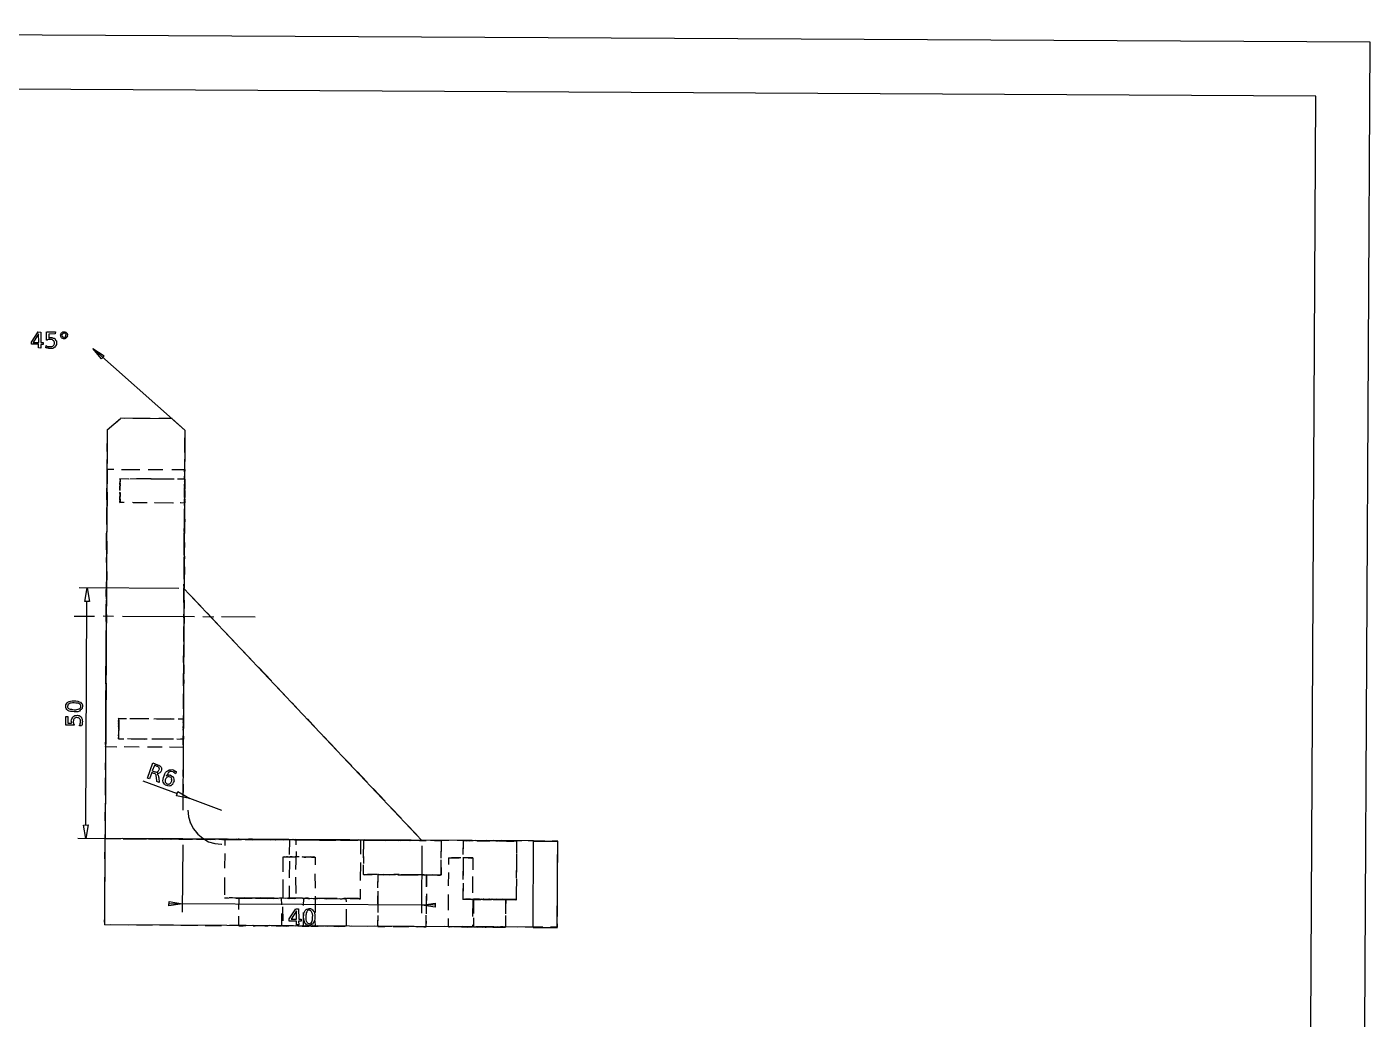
# Model space of a CAD drawing. Header units: millimetres. Extents: x -1 to 541, y -1 to 401.
# Drawn here: x 291.7 to 541.1, y 217.3 to 401.4 of the extents above; entities that cross this region are included whole.
import ezdxf

# ---------------------------------------------------------------- set-up
doc = ezdxf.new("R2010")
doc.units = ezdxf.units.MM

msp = doc.modelspace()

# ---------------------------------------------------------------- linework, layer by layer
for points in [[(-1.07, 1.46), (538.9, -1.43), (541.05, 398.58), (1.04, 401.44)], [(8.97, 11.38), (528.95, 8.65), (531, 388.58), (11, 391.37)], [(305.57, 339.83), (303.96, 341.77), (306.08, 340.4)], [(302.52, 294.8), (302.91, 297.33), (303.35, 294.8)], [(319.78, 259.57), (321.97, 258.3), (319.52, 258.77)], [(303.09, 253.36), (302.7, 250.84), (302.25, 253.35)], [(318.13, 239.13), (320.59, 238.73), (318.1, 238.35)], [(367.5, 238.1), (365.01, 238.47), (367.53, 238.86)]]:
    msp.add_lwpolyline(points, close=True)
for points in [[(293.78, 344.84), (294.33, 344.82), (294.3, 342.89), (294.78, 342.9), (294.77, 342.5), (294.3, 342.51), (294.31, 341.81), (293.88, 341.86), (293.88, 342.56), (292.56, 342.56), (292.56, 342.93), (293.84, 344.84)], [(293.89, 344.49), (292.9, 342.89), (293.93, 342.9), (293.92, 344.47)], [(295.46, 344.84), (297.04, 344.84), (297, 344.49), (295.81, 344.44), (295.83, 343.72), (295.84, 343.77), (295.92, 343.76), (295.92, 343.78), (295.94, 343.77), (296.05, 343.81), (296.07, 343.81), (296.09, 343.78), (296.14, 343.82), (296.37, 343.8), (296.62, 343.69), (296.78, 343.66), (296.97, 343.53), (297.06, 343.34), (297.2, 343.21), (297.22, 343.03), (297.25, 342.76), (297.2, 342.51), (297.13, 342.33), (297.06, 342.2), (296.93, 341.99), (296.74, 341.87), (296.54, 341.79), (296.37, 341.78), (296.05, 341.78), (295.96, 341.77), (295.91, 341.75), (295.79, 341.74), (295.7, 341.81), (295.57, 341.78), (295.5, 341.86), (295.39, 341.87), (295.28, 341.86), (295.31, 342.31), (295.38, 342.27), (295.45, 342.21), (295.57, 342.15), (295.66, 342.16), (295.75, 342.09), (295.89, 342.14), (295.97, 342.13), (296.11, 342.13), (296.27, 342.14), (296.36, 342.12), (296.52, 342.19), (296.6, 342.26), (296.75, 342.36), (296.77, 342.49), (296.83, 342.62), (296.84, 342.8), (296.83, 342.91), (296.81, 343.02), (296.75, 343.19), (296.62, 343.26), (296.53, 343.32), (296.4, 343.41), (296.25, 343.43), (296.06, 343.43), (296.03, 343.45), (295.91, 343.41), (295.86, 343.46), (295.76, 343.45), (295.68, 343.43), (295.58, 343.36), (295.49, 343.33), (295.4, 343.31), (295.4, 344.83)], [(298.61, 344.86), (298.73, 344.86), (298.75, 344.85), (298.84, 344.84), (298.87, 344.8), (298.96, 344.77), (299, 344.76), (299.02, 344.69), (299.07, 344.68), (299.14, 344.6), (299.2, 344.57), (299.2, 344.49), (299.23, 344.45), (299.27, 344.41), (299.29, 344.3), (299.24, 344.3), (299.24, 344.23), (299.27, 344.09), (299.22, 343.94), (299.15, 343.83), (299.07, 343.78), (298.95, 343.7), (298.88, 343.61), (298.78, 343.59), (298.6, 343.57), (298.52, 343.56), (298.4, 343.65), (298.24, 343.66), (298.18, 343.76), (298.1, 343.86), (298.04, 343.97), (297.98, 344.1), (298.02, 344.23), (297.99, 344.33), (298.07, 344.49), (298.1, 344.56), (298.18, 344.65), (298.3, 344.75), (298.41, 344.84), (298.48, 344.87), (298.64, 344.88)], [(298.61, 344.59), (298.59, 344.58), (298.47, 344.57), (298.45, 344.55), (298.35, 344.5), (298.35, 344.43), (298.27, 344.37), (298.25, 344.31), (298.25, 344.18), (298.26, 344.1), (298.25, 344.08), (298.32, 343.99), (298.36, 343.95), (298.42, 343.9), (298.47, 343.86), (298.53, 343.83), (298.6, 343.86), (298.71, 343.85), (298.8, 343.83), (298.86, 343.88), (298.94, 343.93), (298.96, 344.01), (298.96, 344.06), (298.99, 344.13), (298.99, 344.22), (298.99, 344.25), (299.01, 344.37), (298.97, 344.43), (298.9, 344.51), (298.87, 344.56), (298.76, 344.58), (298.69, 344.61), (298.66, 344.63)], [(303.95, 341.74), (319.85, 327.67)], [(306.3, 250.82), (306.68, 326.71)], [(306.66, 326.7), (309.11, 328.8)], [(306.71, 326.74), (306.95, 326.93)], [(308.09, 327.92), (309.12, 328.8)], [(318.72, 328.72), (309.1, 328.82)], [(309.87, 328.79), (309.11, 328.82)], [(314.59, 328.79), (311.37, 328.75)], [(318.7, 328.77), (316.23, 328.79)], [(321.08, 326.62), (318.66, 328.76)], [(321.08, 326.64), (318.96, 328.49)], [(306.62, 322.65), (306.67, 325.69)], [(320.72, 256.1), (321.11, 326.6)], [(321.06, 322.49), (321.07, 325.2)], [(306.61, 318.28), (306.62, 318.68), (306.66, 319.16), (306.67, 319.39)], [(306.65, 319.37), (306.61, 318.67), (306.64, 316.66), (306.61, 316.63)], [(306.63, 317.93), (306.64, 321.19)], [(306.67, 319.35), (307.89, 319.35)], [(309.32, 319.32), (312.72, 319.3)], [(314.23, 319.33), (316.95, 319.33)], [(318.62, 319.31), (321.07, 319.3)], [(320.99, 317.43), (321.01, 317.73), (321.02, 318.59), (321, 319.09), (321.01, 319.28)], [(321.04, 319.29), (321, 318.59), (321.02, 316.55), (321.05, 316.57)], [(321.06, 318.53), (321.08, 321.22)], [(306.59, 313.68), (306.6, 315.15), (306.63, 316.67), (306.61, 316.7)], [(308.98, 315.45), (309.03, 315.68), (309.02, 315.9), (309.04, 316.17), (309.03, 316.41), (309, 316.6), (309.01, 316.82), (309.03, 316.98)], [(309.05, 317.64), (309, 317.59), (308.99, 317.43), (309.05, 317.13), (309.01, 316.81), (309.02, 316.65)], [(309.05, 315.41), (309, 315.7), (308.99, 315.95), (309, 316.14), (309.05, 316.4), (309.03, 316.6), (309.02, 316.79), (309.06, 317.01), (309.02, 317.15), (309.02, 317.17)], [(309.04, 317.64), (309.04, 317.55), (309.04, 317.43), (309.05, 317.16), (309, 316.84), (309.03, 316.36), (309.04, 316.26)], [(309, 317.63), (310.64, 317.61)], [(310.83, 317.6), (313.38, 317.64)], [(312.05, 317.62), (314.83, 317.64)], [(314.77, 317.59), (318.03, 317.6)], [(316.35, 317.58), (319.05, 317.56)], [(319.71, 317.58), (321.04, 317.57)], [(320.42, 317.56), (321.04, 317.6)], [(321, 317.54), (321.02, 317.55), (320.99, 317.36), (321.02, 317.23)], [(321, 317.56), (321.01, 317.5), (321.01, 317.32), (321.04, 317.08), (321.04, 316.73), (321.05, 316.31), (321.04, 315.86), (321, 315.36), (321, 315.21)], [(321.01, 315.39), (321.01, 315.58), (321.01, 315.82), (321.05, 316.09), (321, 316.33), (321, 316.56), (321.02, 316.76), (321.04, 316.94), (321.01, 317.09), (321.03, 317.23), (321, 317.23)], [(321.02, 313.51), (321.03, 316.85)], [(306.58, 313.74), (306.61, 316.31)], [(306.63, 315.13), (306.64, 313.4), (306.63, 312.53)], [(309.01, 315.11), (309.03, 314.96), (309, 314.51), (309.01, 314.08), (308.99, 313.72), (309.04, 313.45), (308.98, 313.25), (309, 313.21)], [(309.04, 314.8), (309.02, 314.5), (309.01, 314.08), (309.04, 313.69), (308.98, 313.47), (309, 313.28), (308.98, 313.22)], [(309.02, 313.23), (309, 313.22), (308.99, 313.31), (309.01, 313.33), (309.01, 313.47), (309.03, 313.58), (308.99, 313.68), (309, 313.84), (308.99, 314.04), (308.99, 314.29), (309.04, 314.44), (309.04, 314.69), (309.01, 314.96), (309.02, 315.15)], [(320.97, 312.64), (321.04, 313.33), (321.01, 315.07), (321, 315.86)], [(320.98, 313.17), (320.98, 313.16), (320.98, 313.21), (320.98, 313.3), (320.97, 313.4), (321.02, 313.5), (321.02, 313.62), (320.98, 313.81), (321.03, 313.99), (320.97, 314.21), (320.99, 314.41), (321.01, 314.61), (320.99, 314.89), (321.04, 315.1), (321.01, 315.36)], [(321.02, 313.19), (320.99, 313.19), (320.98, 313.19), (321.01, 313.26), (321, 313.37), (321, 313.5), (320.97, 313.63), (320.97, 313.84), (321.02, 313.97), (321, 314.18), (321.03, 314.44), (321.03, 314.62), (320.99, 314.9), (321.03, 314.9)], [(321.04, 314.83), (320.98, 313.3), (320.97, 311.78)], [(321.01, 315.55), (321.05, 315.36), (321.04, 314.89), (321.01, 314.42), (320.98, 314.01), (321.04, 313.66), (321, 313.36), (321.03, 313.19), (321.03, 313.13)], [(321.01, 315.34), (321.01, 315.65), (321.05, 315.87), (321.01, 316.08), (321.03, 316.35), (320.99, 316.49)], [(306.59, 309.13), (306.58, 311.34), (306.57, 312.13)], [(306.58, 309.11), (306.58, 312.26)], [(309, 313.25), (309.01, 313.27), (309.01, 313.25), (309.04, 313.36), (308.99, 313.44), (309.03, 313.55), (309.01, 313.7), (308.98, 313.81)], [(308.98, 313.21), (309.81, 313.25)], [(309, 313.24), (309.64, 313.24)], [(311.36, 313.23), (314.09, 313.19)], [(311.45, 313.19), (314.09, 313.21)], [(315.44, 313.22), (318.93, 313.16)], [(315.47, 313.21), (318.85, 313.14)], [(320.2, 313.17), (321, 313.14)], [(320.32, 313.17), (321, 313.15)], [(320.97, 309.11), (321.01, 312)], [(321, 313.54), (321.03, 313.37), (321.02, 313.22), (321.01, 313.18)], [(306.6, 310.86), (306.6, 309.09), (306.6, 307.71)], [(320.95, 307.78), (320.98, 308.97), (320.97, 311.02)], [(321.02, 310.1), (320.96, 308.97), (321, 307.45)], [(306.52, 304.44), (306.54, 306.59), (306.58, 307.83)], [(306.59, 304.45), (306.54, 307.49)], [(320.99, 304.43), (320.94, 307.59)], [(306.56, 306), (306.57, 303.88), (306.52, 303.37)], [(320.93, 303.43), (320.94, 303.82), (320.94, 306.27)], [(320.96, 305.78), (320.95, 303.84), (320.97, 302.76)], [(306.55, 299.67), (306.55, 301.09), (306.53, 302.97)], [(306.53, 302.07), (306.56, 298.75)], [(306.55, 299.98), (306.55, 302.93)], [(320.91, 299.71), (320.95, 303.06)], [(320.91, 298.96), (320.93, 300.98), (320.98, 301.93)], [(320.96, 301.27), (320.93, 298.33)], [(319.94, 297.21), (301.44, 297.36)], [(306.48, 295.74), (306.5, 298.47)], [(306.49, 295.26), (306.51, 298.04)], [(306.49, 297.06), (306.49, 293.93)], [(320.88, 294.66), (320.89, 295.07), (320.89, 297.38)], [(320.95, 297.24), (320.89, 298.06)], [(365.05, 250.48), (320.89, 297.25)], [(320.89, 296.77), (320.92, 293.53)], [(302.66, 253.31), (302.88, 294.81)], [(306.46, 291.1), (306.48, 294.34)], [(320.89, 295.47), (320.88, 292.7)], [(324.04, 293.95), (321.87, 296.19)], [(304.28, 292.06), (300.51, 292.07)], [(307.82, 292.02), (305.91, 292.08)], [(306.53, 292.4), (306.51, 292.08), (306.45, 289.41)], [(306.46, 288.97), (306.51, 289.02), (306.5, 292.05)], [(306.51, 292.03), (306.53, 293.76)], [(322.84, 292), (309.48, 292.05)], [(320.87, 292.3), (320.91, 292.02), (320.85, 289.32)], [(320.86, 291.99), (320.93, 293.05)], [(320.91, 291.55), (320.87, 291.95)], [(326.42, 291.92), (324.42, 291.96)], [(327.48, 290.25), (325.18, 292.74)], [(334.08, 291.9), (327.88, 291.96)], [(306.48, 286.14), (306.46, 289.45)], [(320.89, 287.39), (320.85, 288.94), (320.87, 290.16)], [(320.86, 291.32), (320.88, 288.63)], [(306.42, 284.49), (306.44, 286.13), (306.49, 287.68)], [(306.46, 288.11), (306.43, 286.09), (306.48, 285.4)], [(320.84, 287.64), (320.83, 286.01), (320.87, 284.48)], [(320.88, 287.25), (320.88, 284.47)], [(330.72, 286.84), (328.49, 289.17)], [(306.44, 281.33), (306.42, 284.74)], [(320.86, 283.38), (320.81, 283.51), (320.88, 286.05), (320.83, 286.1)], [(333.82, 283.59), (331.73, 285.74)], [(306.4, 279.52), (306.41, 281.12), (306.41, 282.82)], [(306.46, 283.75), (306.45, 281.18), (306.41, 281.04)], [(320.86, 283.06), (320.81, 281.09), (320.84, 279.63)], [(320.84, 282.79), (320.81, 279.97)], [(320.82, 279.2), (320.82, 281.06), (320.84, 282.04)], [(337.11, 280.09), (334.75, 282.61)], [(306.39, 276.74), (306.42, 279.91)], [(306.44, 279.64), (306.42, 276.72), (306.43, 276.55)], [(306.4, 274.92), (306.39, 276.69), (306.43, 277.85)], [(320.83, 274.89), (320.82, 276.61), (320.78, 277.71)], [(320.81, 278.5), (320.79, 275.36)], [(320.83, 278), (320.79, 276.65), (320.79, 274.89)], [(340, 277), (338.16, 278.94)], [(298.98, 275.4), (298.94, 275.63), (299.06, 275.82), (299.2, 276), (299.35, 276.12), (299.58, 276.26), (299.82, 276.36), (300.13, 276.37), (300.5, 276.39), (300.84, 276.4), (301.21, 276.35), (301.46, 276.23), (301.67, 276.15), (301.81, 275.98), (301.99, 275.81), (302.03, 275.61), (302.06, 275.39), (302.02, 275.11), (301.98, 274.95), (301.81, 274.77), (301.63, 274.63), (301.47, 274.48), (301.19, 274.38), (300.83, 274.33), (300.51, 274.36), (300.12, 274.39), (299.86, 274.41), (299.57, 274.5), (299.32, 274.59), (299.16, 274.76), (299.04, 274.96), (298.97, 275.14), (298.97, 275.39)], [(299.29, 275.41), (299.25, 275.22), (299.34, 275.1), (299.44, 274.99), (299.61, 274.91), (299.76, 274.84), (299.99, 274.82), (300.2, 274.76), (300.5, 274.72), (300.8, 274.72), (301.02, 274.81), (301.25, 274.85), (301.42, 274.92), (301.57, 274.99), (301.67, 275.11), (301.73, 275.21), (301.74, 275.34), (301.73, 275.51), (301.67, 275.62), (301.54, 275.77), (301.47, 275.82), (301.28, 275.93), (301.08, 275.94), (300.82, 275.98), (300.51, 275.99), (300.2, 275.99), (299.94, 275.98), (299.74, 275.95), (299.57, 275.85), (299.43, 275.76), (299.36, 275.66), (299.31, 275.55), (299.3, 275.36)], [(306.39, 274.99), (306.39, 273.02), (306.35, 272.21)], [(306.39, 272.53), (306.39, 275.25)], [(342.66, 274.17), (340.95, 276.04)], [(298.96, 271.88), (298.98, 273.46), (299.36, 273.51), (299.33, 272.24), (300.04, 272.25), (300.04, 272.3), (300.05, 272.37), (300.03, 272.42), (300.02, 272.48), (299.99, 272.47), (300.04, 272.54), (299.98, 272.61), (299.98, 272.62), (300.01, 272.86), (300.08, 273.05), (300.17, 273.25), (300.27, 273.42), (300.45, 273.56), (300.64, 273.65), (300.79, 273.7), (301.06, 273.73), (301.27, 273.68), (301.43, 273.65), (301.64, 273.56), (301.8, 273.43), (301.87, 273.25), (301.97, 273.02), (302.01, 272.82), (302.03, 272.52), (302.02, 272.45), (302.01, 272.35), (302.01, 272.24), (301.98, 272.15), (302, 272.08), (302, 271.95), (301.96, 271.88), (301.88, 271.75), (301.52, 271.76), (301.53, 271.87), (301.57, 271.93), (301.63, 272.03), (301.62, 272.13), (301.65, 272.22), (301.68, 272.33), (301.69, 272.41), (301.67, 272.56), (301.7, 272.71), (301.66, 272.85), (301.57, 272.98), (301.5, 273.12), (301.41, 273.18), (301.32, 273.26), (301.16, 273.26), (301.02, 273.28), (300.87, 273.27), (300.75, 273.21), (300.65, 273.17), (300.53, 273.11), (300.45, 272.96), (300.38, 272.87), (300.36, 272.71), (300.32, 272.57), (300.35, 272.46), (300.35, 272.4), (300.39, 272.29), (300.39, 272.24), (300.39, 272.13), (300.41, 272.08), (300.48, 271.99), (300.5, 271.86), (298.98, 271.88)], [(306.37, 270.29), (306.36, 271.51), (306.37, 273.01), (306.36, 273.59)], [(308.81, 273.15), (308.82, 273.1), (308.76, 272.96), (308.76, 272.76), (308.76, 272.4), (308.79, 272.04), (308.8, 271.66), (308.79, 271.22), (308.75, 270.86)], [(308.78, 271.27), (308.78, 271.49), (308.75, 271.7), (308.78, 271.87), (308.79, 272.08), (308.76, 272.28), (308.79, 272.41), (308.76, 272.61), (308.76, 272.7), (308.77, 272.84), (308.77, 272.98), (308.8, 273.02), (308.76, 273.09), (308.81, 273.15), (308.8, 273.13)], [(308.78, 271.24), (308.79, 271.47), (308.78, 271.69), (308.81, 271.86), (308.75, 272.1), (308.77, 272.24), (308.8, 272.41), (308.79, 272.59), (308.82, 272.72)], [(308.79, 273.16), (308.77, 273.12), (308.76, 272.99), (308.79, 272.75), (308.77, 272.45), (308.78, 272.04), (308.79, 271.68), (308.76, 271.23), (308.77, 270.88)], [(308.76, 273.14), (309.53, 273.11)], [(308.81, 273.11), (310.2, 273.13)], [(310.87, 273.1), (313.65, 273.12)], [(311.51, 273.1), (314.37, 273.12)], [(315.28, 273.08), (318.48, 273.1)], [(315.81, 273.07), (319.08, 273.08)], [(319.81, 273.07), (320.81, 273.04)], [(320.78, 271.21), (320.77, 271.38), (320.75, 271.58), (320.79, 271.8), (320.81, 271.98), (320.8, 272.2), (320.8, 272.37), (320.78, 272.52), (320.76, 272.69), (320.8, 272.8), (320.82, 272.92), (320.79, 272.94), (320.82, 273.01), (320.81, 273.06), (320.76, 273.1)], [(320.82, 273.6), (320.77, 272.97), (320.76, 270.76)], [(320.76, 270.94), (320.78, 271.38), (320.81, 272.9), (320.8, 273.54)], [(320.77, 273.05), (320.82, 273.06), (320.79, 272.87), (320.76, 272.68), (320.8, 272.38), (320.79, 272)], [(320.8, 273.05), (320.76, 273.01), (320.76, 272.9), (320.77, 272.66), (320.82, 272.36), (320.78, 272.02), (320.76, 271.63), (320.79, 271.23)], [(320.8, 271.19), (320.8, 271.37), (320.76, 271.58), (320.79, 271.82), (320.81, 272.02), (320.79, 272.22), (320.76, 272.39), (320.81, 272.53), (320.76, 272.67), (320.79, 272.81), (320.79, 272.86), (320.81, 272.9)], [(320.79, 273.92), (320.78, 271.39)], [(345.85, 270.78), (343.82, 273.03)], [(306.36, 270.81), (306.38, 270.23), (306.39, 268.46), (306.33, 268.1)], [(306.37, 267.84), (306.36, 270.84)], [(308.78, 269.38), (308.74, 269.34), (308.74, 269.42), (308.76, 269.5), (308.77, 269.57), (308.74, 269.65), (308.8, 269.74), (308.77, 269.93), (308.76, 270.04), (308.77, 270.26), (308.81, 270.4), (308.78, 270.63), (308.81, 270.81), (308.78, 270.87)], [(308.77, 269.36), (308.78, 269.39), (308.77, 269.41), (308.77, 269.49), (308.78, 269.57), (308.75, 269.68), (308.78, 269.76), (308.76, 269.93), (308.77, 270.05), (308.8, 270.16)], [(308.76, 269.34), (309.7, 269.33)], [(310.41, 269.38), (313.48, 269.3)], [(311.08, 269.34), (314.04, 269.32)], [(314.91, 269.33), (317.96, 269.32)], [(315.61, 269.35), (318.92, 269.31)], [(319.57, 269.33), (320.77, 269.3)], [(320.26, 269.32), (320.79, 269.32)], [(320.76, 267.82), (320.78, 267.96), (320.73, 268.43), (320.73, 269.14), (320.77, 269.35)], [(320.79, 269.31), (320.8, 269.3), (320.75, 269.38), (320.74, 269.38), (320.8, 269.45), (320.77, 269.6), (320.75, 269.73), (320.79, 269.85), (320.79, 270.02), (320.8, 270.15), (320.8, 270.39), (320.79, 270.57), (320.81, 270.73), (320.81, 270.95), (320.78, 271.17)], [(320.76, 269.32), (320.75, 269.27), (320.77, 269.38), (320.76, 269.41), (320.76, 269.49), (320.75, 269.59), (320.74, 269.74), (320.74, 269.85), (320.78, 270.02), (320.76, 270.02)], [(320.76, 269.36), (320.75, 268.39), (320.74, 267.86)], [(320.75, 270.28), (320.76, 270.02), (320.78, 269.68), (320.8, 269.49), (320.8, 269.32), (320.77, 269.27)], [(320.78, 269.81), (320.78, 269.72), (320.76, 269.45), (320.79, 269.33), (320.77, 269.26)], [(320.76, 269.75), (320.76, 266.45)], [(349.13, 267.36), (346.8, 269.83)], [(306.35, 267.88), (306.38, 268.05), (306.34, 268.47), (306.35, 268.7)], [(306.36, 267.93), (308.44, 267.88)], [(309.79, 267.91), (312.56, 267.86)], [(314.13, 267.85), (316.85, 267.88)], [(318.22, 267.84), (320.77, 267.82)], [(306.35, 263.56), (306.38, 266.23)], [(315.94, 262.85), (315.95, 262.8), (316, 262.75), (316.07, 262.69), (316.1, 262.63), (316.1, 262.51), (316.16, 262.4), (316.18, 262.27), (316.2, 262.13), (316.31, 261.22), (315.87, 261.41), (315.81, 262.22), (315.74, 262.38), (315.73, 262.51), (315.71, 262.62), (315.69, 262.74), (315.63, 262.81), (315.55, 262.83), (315.43, 262.93), (315.3, 262.93), (314.91, 263.1), (314.47, 261.89), (314.11, 262.05), (315.12, 264.86), (315.99, 264.52), (316.22, 264.46), (316.38, 264.32), (316.55, 264.21), (316.65, 264.08), (316.74, 263.95), (316.74, 263.75), (316.71, 263.59), (316.65, 263.37), (316.61, 263.27), (316.55, 263.17), (316.46, 263.05), (316.41, 263.02), (316.26, 262.96), (316.19, 262.91), (316.03, 262.9), (315.93, 262.88)], [(315.43, 264.41), (315.01, 263.4), (315.53, 263.23), (315.64, 263.2), (315.79, 263.14), (315.89, 263.16), (316.01, 263.24), (316.07, 263.25), (316.12, 263.35), (316.18, 263.4), (316.23, 263.5), (316.26, 263.64), (316.33, 263.73), (316.31, 263.89), (316.26, 263.93), (316.19, 264.06), (316.13, 264.13), (316.04, 264.18), (315.89, 264.22), (315.39, 264.44)], [(320.75, 264.89), (320.7, 262.33)], [(352.03, 264.32), (350.09, 266.33)], [(306.33, 258.89), (306.35, 262.09)], [(319.42, 263.16), (319.31, 262.82), (319.28, 262.89), (319.18, 262.98), (319.14, 263.02), (319.05, 263.08), (319.02, 263.09), (318.92, 263.17), (318.9, 263.2), (318.8, 263.19), (318.6, 263.29), (318.42, 263.26), (318.25, 263.27), (318.14, 263.16), (317.98, 263.08), (317.87, 262.87), (317.75, 262.69), (317.61, 262.47), (317.68, 262.55), (317.82, 262.58), (317.89, 262.64), (317.98, 262.59), (318.11, 262.66), (318.17, 262.62), (318.27, 262.64), (318.37, 262.57), (318.59, 262.49), (318.75, 262.38), (318.88, 262.26), (318.97, 262.1), (318.99, 261.86), (319.01, 261.68), (319.04, 261.53), (318.97, 261.26), (318.84, 261.09), (318.76, 260.89), (318.62, 260.81), (318.45, 260.65), (318.28, 260.62), (318.06, 260.57), (317.89, 260.62), (317.69, 260.7), (317.45, 260.76), (317.27, 260.93), (317.13, 261.12), (317.05, 261.33), (316.98, 261.57), (317.02, 261.88), (317.1, 262.17), (317.19, 262.5), (317.34, 262.84), (317.48, 263.08), (317.66, 263.31), (317.9, 263.43), (318.15, 263.58), (318.37, 263.61), (318.67, 263.63), (318.93, 263.56), (318.94, 263.54), (319.02, 263.48), (319.14, 263.45), (319.16, 263.37), (319.24, 263.33), (319.31, 263.32), (319.42, 263.29), (319.44, 263.21)], [(318.23, 262.3), (318.16, 262.31), (317.99, 262.36), (317.92, 262.27), (317.78, 262.23), (317.72, 262.19), (317.58, 262.07), (317.5, 261.99), (317.48, 261.84), (317.39, 261.72), (317.4, 261.58), (317.39, 261.43), (317.41, 261.28), (317.5, 261.18), (317.58, 261.13), (317.63, 261.04), (317.75, 260.98), (317.89, 260.93), (318.04, 260.94), (318.16, 260.97), (318.24, 260.99), (318.34, 261.07), (318.44, 261.17), (318.53, 261.28), (318.55, 261.44), (318.64, 261.57), (318.66, 261.68), (318.6, 261.86), (318.63, 261.93), (318.56, 262.05), (318.5, 262.14), (318.35, 262.2), (318.25, 262.28)], [(354.89, 261.29), (353.03, 263.25)], [(319.67, 259.12), (313.3, 261.51)], [(320.74, 260.96), (320.71, 257.72)], [(358.21, 257.75), (356, 260.13)], [(306.26, 254.12), (306.32, 257.38)], [(327.89, 256.07), (321.99, 258.25)], [(321.61, 256.13), (321.71, 254.91), (322.07, 253.72), (322.07, 253.7)], [(321.62, 256.12), (321.75, 254.88), (322.1, 253.7), (322.67, 252.65), (323.44, 251.67), (324.37, 250.88), (325.45, 250.26), (326.61, 249.94), (327.89, 249.82)], [(361.18, 254.62), (359.28, 256.63)], [(306.24, 250.82), (306.31, 252.38)], [(322.98, 252.26), (323.42, 251.7), (324.36, 250.87), (324.87, 250.57)], [(364.1, 251.51), (362.1, 253.64)], [(319.66, 250.74), (301.17, 250.83)], [(306.21, 234.83), (306.24, 250.78)], [(306.22, 247.05), (306.29, 249.7)], [(308.17, 250.78), (306.24, 250.84)], [(385.76, 250.42), (306.24, 250.82)], [(306.25, 250.8), (308.24, 250.82)], [(306.29, 250.84), (309.12, 250.8)], [(312.15, 250.75), (309.48, 250.82)], [(309.6, 250.81), (312.92, 250.78)], [(310.83, 250.81), (313.95, 250.79)], [(316.25, 250.76), (313.68, 250.79)], [(314.31, 250.77), (316.96, 250.72)], [(315.51, 250.77), (318.52, 250.71)], [(320.69, 250.76), (317.56, 250.77)], [(318.35, 250.73), (321.63, 250.76)], [(319.91, 250.74), (322.49, 250.73)], [(320.7, 249.7), (320.57, 237.21)], [(324.76, 250.68), (322.02, 250.75)], [(323.2, 250.73), (325.85, 250.69)], [(323.81, 250.7), (326.68, 250.67)], [(329.36, 250.67), (326.14, 250.7)], [(326.45, 249.99), (326.62, 249.92), (327.83, 249.8)], [(327.34, 250.71), (327.85, 250.66)], [(327.9, 250.7), (329.17, 250.69)], [(328.03, 250.67), (330.92, 250.67)], [(331.16, 250.71), (330.96, 250.7), (330.4, 250.68), (329.92, 250.67), (329.52, 250.67), (329.11, 250.7), (328.86, 250.66), (328.66, 250.7), (328.53, 250.69), (328.46, 250.69)], [(328.48, 250.67), (328.48, 249.53)], [(328.5, 250.69), (328.64, 250.72), (329.14, 250.67), (329.92, 250.71), (330.99, 250.66), (331.56, 250.67)], [(333.76, 250.67), (330.7, 250.71)], [(330.77, 250.71), (333.7, 250.64)], [(332.25, 250.64), (335.53, 250.69)], [(335.07, 250.62), (334.34, 250.67), (333.63, 250.7), (332.87, 250.7), (332.73, 250.64)], [(333.32, 250.66), (333.57, 250.63), (335.06, 250.64), (336.24, 250.65)], [(337.7, 250.61), (337.26, 250.67), (336.56, 250.65), (335.81, 250.63), (335.08, 250.66)], [(335.22, 250.64), (337.98, 250.65)], [(338.46, 250.64), (335.51, 250.68)], [(337.03, 250.63), (339.88, 250.65)], [(337.9, 250.63), (337.92, 250.6), (339.2, 250.65), (340.23, 250.64), (340.67, 250.64)], [(341.67, 250.63), (341.62, 250.59), (341.51, 250.65), (341.3, 250.59), (340.99, 250.64), (340.67, 250.6), (340.25, 250.65), (339.71, 250.65), (339.16, 250.64), (339.16, 250.6)], [(339.45, 250.62), (342.52, 250.65)], [(343.41, 250.59), (340.17, 250.64)], [(340.45, 250.63), (340.44, 247.9)], [(340.49, 250.62), (340.62, 250.61), (341.15, 250.65), (341.88, 250.64), (342.94, 250.59), (343.32, 250.6)], [(343, 250.58), (342.93, 250.58), (342.43, 250.62), (341.88, 250.59), (341.51, 250.61), (341.15, 250.65), (340.83, 250.62), (340.61, 250.62), (340.52, 250.64), (340.5, 250.59)], [(341.41, 250.63), (344.42, 250.58)], [(341.64, 250.63), (341.64, 249.69)], [(344.17, 250.62), (346.76, 250.57)], [(347.06, 250.62), (346.3, 250.58), (345.6, 250.62), (344.88, 250.58), (344.49, 250.58)], [(347.98, 250.55), (344.74, 250.58)], [(344.82, 250.58), (345.57, 250.6), (347.08, 250.58), (348.16, 250.62)], [(346.06, 250.56), (349.07, 250.55)], [(351.3, 250.59), (351.19, 250.56), (350.59, 250.56), (349.95, 250.55), (349.27, 250.59), (348.55, 250.55), (348.06, 250.61)], [(348.39, 250.61), (351.09, 250.55)], [(352.16, 250.53), (349.61, 250.61)], [(349.82, 250.58), (349.93, 250.56), (351.21, 250.55), (352.26, 250.55), (352.76, 250.53)], [(350.61, 250.54), (353.16, 250.56)], [(352.56, 250.58), (355.96, 250.52)], [(353.7, 250.55), (353.6, 250.56), (353.53, 250.55), (353.33, 250.58), (352.99, 250.56), (352.96, 250.53)], [(356.74, 250.55), (353.5, 250.53)], [(353.67, 250.56), (353.63, 247.96)], [(354.23, 247.27), (354.3, 250.34)], [(354.29, 250.24), (354.25, 250.54)], [(354.27, 250.55), (354.43, 250.56), (354.99, 250.53), (355.81, 250.53), (356.19, 250.52)], [(356.27, 250.54), (355.85, 250.53), (355.01, 250.53), (354.47, 250.57), (354.29, 250.54)], [(354.59, 250.53), (358.03, 250.53)], [(357.55, 250.53), (360.69, 250.49)], [(360.74, 250.51), (359.86, 250.52), (358.35, 250.54), (357.68, 250.52)], [(357.84, 250.52), (358.38, 250.5), (359.9, 250.52), (361.09, 250.5)], [(361.11, 250.5), (358.12, 250.56)], [(359.51, 250.54), (362.93, 250.48)], [(364.95, 250.48), (364.61, 250.47), (363.1, 250.5), (361.99, 250.5)], [(362.22, 250.51), (365.07, 250.46)], [(365.84, 250.49), (362.5, 250.5)], [(362.69, 250.49), (363.04, 250.52), (364.58, 250.48), (365.85, 250.46)], [(364.23, 250.51), (365.04, 250.52)], [(365.06, 249.51), (365, 236.98)], [(368.67, 250.47), (368.46, 250.5), (367.92, 250.45), (367.1, 250.45), (366.66, 250.48)], [(370.06, 250.45), (367.2, 250.47)], [(367.38, 250.5), (367.96, 250.47), (368.49, 250.5), (368.64, 250.46)], [(368.64, 247.21), (368.68, 249.9)], [(368.69, 248.44), (368.7, 250.51)], [(374.55, 250.42), (371.61, 250.47)], [(372.73, 250.42), (372.68, 247.9)], [(372.74, 250.48), (372.7, 248.91)], [(374.28, 250.47), (374.18, 250.47), (373.83, 250.43), (373.47, 250.48), (373.24, 250.42), (372.97, 250.47), (372.86, 250.48), (372.77, 250.44), (372.72, 250.47)], [(373.29, 250.46), (373.21, 250.47), (373.02, 250.44), (372.82, 250.42), (372.72, 250.47), (372.72, 250.43)], [(372.73, 250.48), (372.84, 250.43), (373.2, 250.48), (373.82, 250.44), (374.5, 250.46)], [(372.74, 250.48), (372.84, 250.46), (373.24, 250.44), (373.68, 250.46)], [(377.69, 250.43), (377.1, 250.45), (376.59, 250.42), (376.02, 250.41), (375.55, 250.41), (375, 250.45), (374.93, 250.42)], [(375.24, 250.43), (375.49, 250.41), (376.59, 250.44), (377.66, 250.4), (378.01, 250.45)], [(377.65, 250.41), (377.1, 250.46), (376.56, 250.41), (376.05, 250.41), (375.73, 250.41)], [(376.05, 250.45), (376.57, 250.43), (377.7, 250.45), (378.8, 250.42), (379.28, 250.4)], [(378.95, 250.4), (376.08, 250.41)], [(380.01, 250.39), (379.79, 250.45), (379.31, 250.43), (378.78, 250.39), (378.26, 250.42), (377.66, 250.44)], [(378.68, 250.39), (378.26, 250.46), (377.67, 250.42)], [(379.38, 250.43), (379.82, 250.44), (380.79, 250.4), (381.52, 250.42), (382.13, 250.42), (382.34, 250.42)], [(383.52, 250.37), (380.19, 250.44)], [(382.61, 250.4), (382.61, 250.43), (382.49, 250.39), (382.32, 250.39), (382.16, 250.42), (381.88, 250.42), (381.55, 250.43), (381.2, 250.37), (380.79, 250.42), (380.27, 250.42), (380.3, 250.4)], [(380.68, 250.4), (380.78, 250.38), (381.51, 250.38), (382.1, 250.37), (382.48, 250.43), (382.61, 250.42)], [(382.6, 250.41), (382.56, 250.39), (382.48, 250.41), (382.36, 250.38), (382.1, 250.38), (381.84, 250.42), (381.53, 250.39), (381.48, 250.38)], [(382.62, 250.39), (382.58, 248.04)], [(382.62, 250.39), (382.59, 249.35)], [(387.78, 250.4), (384.83, 250.36)], [(385.68, 234.38), (385.75, 250.37)], [(385.77, 250.36), (390.29, 250.33)], [(390.27, 250.38), (389.23, 250.38)], [(390.18, 234.37), (390.28, 250.33)], [(390.3, 249.58), (390.28, 250.35)], [(328.47, 248.05), (328.41, 245.33)], [(339.23, 247.4), (339.35, 247.42), (339.52, 247.46), (339.9, 247.44), (340.41, 247.4), (340.95, 247.45), (341.61, 247.4), (341.73, 247.43)], [(339.27, 247.42), (339.23, 244.68)], [(342.29, 247.44), (341.92, 247.42), (341.56, 247.45), (341.23, 247.39), (340.95, 247.42), (340.63, 247.42), (340.37, 247.41), (340.11, 247.42), (339.91, 247.45), (339.71, 247.4), (339.58, 247.42), (339.57, 247.46)], [(341.69, 248.42), (341.62, 245.11)], [(345.22, 247.43), (345.21, 247.37), (345.19, 247.4), (345.08, 247.39), (344.99, 247.43), (344.81, 247.39), (344.58, 247.4), (344.38, 247.43), (344.11, 247.4), (343.86, 247.41), (343.56, 247.38), (343.25, 247.38), (342.95, 247.39), (342.84, 247.43)], [(343.2, 247.41), (343.53, 247.39), (344.11, 247.43), (344.58, 247.39), (344.98, 247.38), (345.2, 247.39), (345.27, 247.38)], [(345.23, 247.41), (345.26, 245.96)], [(354.28, 246.21), (354.23, 248.86)], [(368.66, 244.1), (368.64, 246.92)], [(369.97, 247.26), (370.06, 247.26), (370.21, 247.24), (370.48, 247.26), (370.87, 247.27), (371.28, 247.29), (371.74, 247.28), (371.94, 247.26)], [(370.02, 247.29), (370.01, 246.04)], [(372.28, 247.28), (371.98, 247.26), (371.73, 247.26), (371.48, 247.23), (371.26, 247.28), (371.05, 247.24), (370.87, 247.27), (370.68, 247.26), (370.54, 247.26)], [(372.73, 247.38), (372.71, 243.98)], [(374.48, 247.27), (374.46, 247.26), (374.44, 247.26), (374.35, 247.23), (374.27, 247.23), (374.15, 247.23), (374, 247.25), (373.83, 247.27), (373.68, 247.27), (373.43, 247.24), (373.25, 247.25), (372.97, 247.24), (372.84, 247.29)], [(373.64, 247.24), (373.68, 247.24), (373.98, 247.26), (374.28, 247.22), (374.42, 247.27), (374.47, 247.27)], [(374.48, 247.23), (374.52, 245.06)], [(382.62, 247.96), (382.58, 244.63)], [(390.23, 245.15), (390.23, 247.87)], [(306.22, 242.18), (306.25, 245.31)], [(340.45, 246.64), (340.42, 243.52)], [(353.66, 246.37), (353.62, 243.08)], [(354.2, 244.16), (354.21, 244.55)], [(354.22, 244.14), (354.23, 245.97)], [(368.62, 244.04), (368.63, 245.69)], [(369.98, 244.57), (369.95, 242.05)], [(372.69, 246.4), (372.68, 243.26)], [(382.63, 246.42), (382.57, 243.51)], [(328.41, 243.59), (328.43, 240.38)], [(339.21, 243.21), (339.22, 239.84)], [(340.39, 242.08), (340.4, 239.78)], [(341.6, 243.69), (341.65, 240.65)], [(345.21, 244.3), (345.24, 241.62)], [(354.21, 244.18), (354.44, 244.13), (354.96, 244.18), (355.84, 244.17), (355.78, 244.17)], [(356.83, 244.15), (355.8, 244.16), (354.97, 244.18), (354.39, 244.13), (354.24, 244.18)], [(356.9, 241.67), (356.95, 244.11)], [(359.61, 244.12), (359.48, 244.09), (358.62, 244.1), (357.91, 244.15), (357.39, 244.13), (357.02, 244.16), (356.91, 244.17)], [(356.91, 242.73), (356.93, 244.14)], [(356.92, 244.17), (357.07, 244.14), (357.36, 244.16), (357.92, 244.11), (358.64, 244.15), (359.11, 244.13)], [(357.46, 244.17), (358.33, 244.16), (359.86, 244.15), (360.1, 244.11)], [(360.81, 244.14), (359.86, 244.16), (358.34, 244.11), (358.23, 244.1)], [(360.57, 244.12), (361.46, 244.1), (362.47, 244.08), (363.37, 244.08), (363.62, 244.09)], [(363.87, 244.09), (363.38, 244.1), (362.46, 244.13), (361.42, 244.09), (361.13, 244.12)], [(361.75, 244.1), (363.07, 244.1), (364.35, 244.1)], [(365.42, 244.08), (364.58, 244.08), (363.03, 244.1), (362.57, 244.08)], [(364.94, 244.06), (364.97, 244.1), (365.48, 244.07), (365.8, 244.09), (365.96, 244.08)], [(365.95, 244.12), (365.79, 244.06), (365.49, 244.08), (365.13, 244.08)], [(365.79, 244.11), (365.9, 244.1), (367.07, 244.12), (367.95, 244.07), (368.43, 244.07), (368.6, 244.11)], [(365.93, 241.85), (365.91, 244.12)], [(365.96, 241.93), (365.94, 244.11)], [(368.63, 244.09), (368.43, 244.1), (367.95, 244.07), (367.07, 244.1), (367.01, 244.06)], [(372.7, 242.54), (372.64, 239.55)], [(374.45, 243.8), (374.46, 240.79)], [(382.56, 241.93), (382.57, 239.52)], [(382.59, 243.37), (382.57, 240.59)], [(390.23, 240.73), (390.25, 243.51)], [(306.23, 237.47), (306.23, 240.55)], [(328.43, 239.84), (328.57, 239.83), (329.05, 239.82), (329.16, 239.79)], [(332.2, 239.77), (332.14, 239.82), (331.53, 239.77), (330.92, 239.79), (330.32, 239.78), (329.88, 239.81), (329.44, 239.82), (329.27, 239.82)], [(330.55, 239.8), (330.88, 239.8), (332.12, 239.75), (333.57, 239.77), (333.75, 239.82)], [(331.06, 239.81), (331.04, 237.69)], [(331.08, 239.81), (331.05, 239.78), (331.15, 239.78), (331.28, 239.77), (331.47, 239.81), (331.68, 239.77), (331.92, 239.8), (332.21, 239.82), (332.3, 239.81)], [(335.08, 239.81), (335.02, 239.77), (334.14, 239.79), (333.28, 239.75), (332.53, 239.79), (332.05, 239.8)], [(335.05, 239.81), (334.25, 239.78), (333.76, 239.8)], [(333.96, 239.81), (334.15, 239.8), (334.56, 239.8), (334.98, 239.79)], [(337.63, 239.76), (337.21, 239.78), (336.46, 239.76), (335.77, 239.77), (334.99, 239.79)], [(335, 239.79), (335.43, 239.79), (335.88, 239.75), (336.35, 239.8), (336.76, 239.78), (337.14, 239.76), (337.49, 239.74), (337.85, 239.76), (337.93, 239.78)], [(335.05, 239.79), (336.46, 239.74), (337.85, 239.77), (338.39, 239.72)], [(338.95, 239.73), (338.9, 239.75), (338.6, 239.77), (338.1, 239.73), (337.5, 239.76), (336.74, 239.73), (336.48, 239.79)], [(341.64, 239.73), (341.6, 239.71), (341.43, 239.74), (341.24, 239.76), (340.98, 239.74), (340.63, 239.75), (340.16, 239.77), (339.66, 239.74), (339.12, 239.76), (338.94, 239.75)], [(338.96, 239.77), (338.97, 238.54)], [(340.1, 239.78), (340.2, 239.72), (340.95, 239.76), (341.44, 239.71), (341.62, 239.76)], [(340.38, 239.76), (340.56, 239.73), (341.09, 239.76), (341.11, 239.73)], [(343.44, 239.73), (342.89, 239.75), (342.31, 239.75), (341.82, 239.76), (341.41, 239.75), (341.1, 239.77), (340.77, 239.78), (340.61, 239.75), (340.44, 239.71), (340.45, 239.76)], [(342.84, 239.7), (342.91, 239.76), (344.14, 239.75), (345.56, 239.72), (345.67, 239.74)], [(343.96, 239.75), (343.89, 239.75), (343.43, 239.76), (343.16, 239.71), (343.02, 239.71)], [(343.08, 239.71), (343.02, 238.42)], [(343.04, 239.7), (343.05, 239.74), (343.17, 239.71), (343.28, 239.7), (343.43, 239.75), (343.69, 239.75), (343.91, 239.71), (344.24, 239.73), (344.52, 239.75), (344.88, 239.72), (345.3, 239.73), (345.46, 239.74)], [(346.99, 239.73), (346.27, 239.69), (345.54, 239.74), (345.17, 239.74)], [(345.24, 240.15), (345.22, 237.14)], [(348.74, 239.69), (347.89, 239.72), (347.02, 239.73), (346.11, 239.68), (345.57, 239.74)], [(346.99, 239.73), (347.43, 239.68), (347.87, 239.7), (348.18, 239.72)], [(349.3, 239.69), (349.16, 239.7), (348.46, 239.73), (347.76, 239.69), (347, 239.73)], [(347.31, 239.72), (348.45, 239.7), (349.89, 239.68), (350.28, 239.68)], [(349.85, 239.71), (350.08, 239.68), (350.35, 239.7), (350.6, 239.72), (350.74, 239.67), (350.85, 239.71), (350.94, 239.68), (351.01, 239.68)], [(350.99, 239.71), (350.84, 239.7), (350.59, 239.72), (350.29, 239.67)], [(353.62, 239.69), (353.57, 239.65), (353.46, 239.65), (353.27, 239.71), (352.94, 239.71), (352.62, 239.69), (352.17, 239.71), (351.69, 239.7), (351.11, 239.71), (350.69, 239.68)], [(350.96, 239.67), (350.97, 239.1)], [(351.71, 239.72), (352.18, 239.69), (352.98, 239.69), (353.43, 239.66), (353.63, 239.68)], [(353.6, 241.47), (353.61, 239.7)], [(356.91, 237.13), (356.89, 240.19)], [(356.93, 238.05), (356.93, 241.05)], [(365.9, 236.89), (365.88, 240.17)], [(365.91, 238.03), (365.94, 240.58)], [(369.94, 240.48), (369.94, 237.54)], [(372.64, 239.6), (372.79, 239.57), (373.15, 239.58), (373.73, 239.6), (374.34, 239.56)], [(375.1, 239.58), (374.98, 239.58), (374.51, 239.53), (374.08, 239.54), (373.76, 239.56), (373.4, 239.6), (373.15, 239.56), (372.92, 239.6), (372.8, 239.55), (372.69, 239.56), (372.66, 239.54)], [(372.67, 241.54), (372.67, 239.57)], [(374.77, 239.57), (374.54, 239.53), (374.1, 239.58), (373.71, 239.58), (373.45, 239.57), (373.15, 239.58), (372.92, 239.54), (372.8, 239.55), (372.67, 239.57), (372.7, 239.6)], [(372.69, 239.6), (372.75, 239.6), (373.17, 239.59), (373.71, 239.59), (374.54, 239.59), (374.97, 239.56)], [(374.48, 239.47), (374.46, 236.35)], [(374.61, 239.57), (374.68, 239.54), (374.69, 239.59), (374.78, 239.56), (374.9, 239.58), (375.1, 239.54), (375.29, 239.54), (375.53, 239.56), (375.75, 239.53), (376, 239.59), (376.34, 239.52), (376.62, 239.54), (376.98, 239.58), (377.19, 239.52)], [(374.63, 239.56), (374.66, 237.87)], [(374.63, 239.55), (374.64, 236.93)], [(376.32, 239.54), (375.75, 239.52), (375.28, 239.54), (374.93, 239.55), (374.69, 239.58), (374.64, 239.57)], [(374.65, 239.54), (374.66, 239.57), (374.75, 239.58), (374.82, 239.54), (374.93, 239.54), (375.08, 239.55), (375.27, 239.57), (375.51, 239.53), (375.74, 239.52), (376, 239.53), (376.32, 239.59), (376.61, 239.55), (376.88, 239.52)], [(377.42, 239.58), (376.94, 239.53), (376.3, 239.52), (375.77, 239.57), (375.32, 239.57), (374.93, 239.57), (374.75, 239.57)], [(375.84, 239.57), (376.53, 239.55), (377.6, 239.56), (378.57, 239.57)], [(377.58, 239.58), (377.08, 239.54), (376.5, 239.54), (376.08, 239.58)], [(376.32, 239.57), (376.54, 239.57), (377.64, 239.58), (378.74, 239.52), (379.23, 239.52)], [(377.63, 239.54), (377.04, 239.54), (376.54, 239.58), (376.42, 239.58)], [(377.62, 239.55), (377.94, 239.55), (378.28, 239.58), (378.58, 239.51), (378.91, 239.51), (379.19, 239.52), (379.44, 239.53), (379.74, 239.56), (379.96, 239.51), (380.13, 239.54)], [(378.4, 239.55), (378.2, 239.56), (377.64, 239.58)], [(379.84, 239.57), (379.74, 239.54), (379.26, 239.55), (378.71, 239.54), (378.14, 239.57), (377.64, 239.56)], [(377.64, 239.54), (377.96, 239.57), (378.26, 239.54), (378.62, 239.54), (378.9, 239.57), (379.06, 239.55)], [(380.55, 239.54), (380.51, 239.51), (380.28, 239.53), (379.92, 239.51), (379.46, 239.56), (378.88, 239.57), (378.28, 239.53), (377.89, 239.57)], [(380.58, 239.53), (380.48, 239.53), (380.28, 239.51), (379.94, 239.57), (379.44, 239.52), (378.92, 239.54)], [(382.53, 239.49), (382.51, 239.49), (382.41, 239.55), (382.26, 239.51), (382.04, 239.53), (381.8, 239.52), (381.48, 239.56), (381.12, 239.56), (380.7, 239.55), (380.22, 239.51), (379.8, 239.53)], [(380.08, 239.51), (380.67, 239.56), (381.51, 239.52), (382.08, 239.56), (382.4, 239.49), (382.58, 239.5)], [(380.59, 239.55), (380.57, 236.88)], [(380.6, 239.55), (380.59, 237.93)], [(380.7, 239.53), (381.46, 239.51), (382.1, 239.5), (382.45, 239.5), (382.57, 239.49)], [(382.59, 239.55), (382.56, 239.49), (382.43, 239.53), (382.26, 239.51), (382.1, 239.51), (381.77, 239.56), (381.49, 239.56), (381.34, 239.52)], [(367.48, 238.45), (318.09, 238.73)], [(338.97, 236.93), (338.98, 234.61)], [(339.2, 238.16), (339.22, 235.56)], [(341.69, 237.81), (342.16, 237.82), (342.2, 235.87), (342.63, 235.89), (342.62, 235.5), (342.14, 235.53), (342.19, 234.8), (341.78, 234.84), (341.76, 235.49), (340.4, 235.5), (340.39, 235.92), (341.65, 237.81)], [(341.77, 237.44), (340.77, 235.9), (341.8, 235.86), (341.8, 237.45)], [(343.03, 237.1), (343.02, 234.64)], [(344.13, 237.86), (344.36, 237.83), (344.61, 237.76), (344.74, 237.6), (344.9, 237.44), (345.05, 237.25), (345.13, 236.98), (345.17, 236.67), (345.17, 236.3), (345.18, 235.91), (345.12, 235.65), (345.02, 235.36), (344.88, 235.12), (344.76, 234.96), (344.57, 234.87), (344.38, 234.78), (344.1, 234.72), (343.9, 234.77), (343.66, 234.86), (343.49, 235), (343.33, 235.15), (343.25, 235.37), (343.19, 235.67), (343.14, 235.94), (343.08, 236.28), (343.14, 236.63), (343.15, 236.97), (343.28, 237.22), (343.37, 237.49), (343.55, 237.66), (343.71, 237.73), (343.93, 237.81), (344.11, 237.89)], [(344.17, 237.53), (344.02, 237.53), (343.84, 237.5), (343.77, 237.34), (343.68, 237.25), (343.58, 237.05), (343.55, 236.81), (343.51, 236.6), (343.54, 236.3), (343.51, 236), (343.54, 235.77), (343.6, 235.52), (343.69, 235.37), (343.77, 235.25), (343.89, 235.15), (344.01, 235.08), (344.15, 235.04), (344.26, 235.06), (344.41, 235.17), (344.54, 235.21), (344.6, 235.37), (344.71, 235.57), (344.76, 235.75), (344.72, 236.01), (344.77, 236.27), (344.79, 236.58), (344.77, 236.87), (344.66, 237.02), (344.59, 237.26), (344.52, 237.34), (344.4, 237.47), (344.3, 237.49), (344.16, 237.54)], [(350.97, 237.73), (350.98, 234.67)], [(390.2, 236.38), (390.21, 239.17)], [(306.19, 234.84), (306.16, 235.76)], [(385.7, 234.41), (306.17, 234.8)], [(310.66, 234.79), (307.31, 234.81)], [(315.08, 234.74), (312.11, 234.77)], [(318.97, 234.75), (316.37, 234.76)], [(323.47, 234.7), (320.33, 234.73)], [(327.84, 234.66), (324.85, 234.67)], [(332.44, 234.7), (329.37, 234.69)], [(331.01, 236.41), (331, 234.7)], [(332.27, 234.64), (332.15, 234.65), (331.9, 234.67), (331.61, 234.64), (331.4, 234.7), (331.22, 234.67), (331.15, 234.64), (331.08, 234.66), (331.04, 234.7)], [(331.05, 234.69), (331.15, 234.67), (331.45, 234.64), (331.87, 234.67), (332.38, 234.68)], [(334.97, 234.66), (334.55, 234.65), (334.09, 234.64), (333.68, 234.69)], [(333.73, 234.67), (334.13, 234.67), (334.97, 234.68), (335.89, 234.62), (336.53, 234.63)], [(336.81, 234.63), (333.83, 234.68)], [(338.91, 234.67), (338.92, 234.61), (338.88, 234.64), (338.7, 234.6), (338.59, 234.66), (338.36, 234.62), (338.07, 234.64), (337.78, 234.67), (337.48, 234.67), (337.09, 234.67), (336.68, 234.68), (336.32, 234.64), (336.14, 234.65)], [(337.98, 234.65), (338.09, 234.63), (338.55, 234.66), (338.85, 234.67), (338.98, 234.66)], [(341.53, 234.64), (338.36, 234.6)], [(339.21, 234.66), (339.24, 234.6), (339.49, 234.65), (339.85, 234.61), (340.33, 234.62), (340.31, 234.61)], [(342.22, 234.63), (341.85, 234.64), (341.5, 234.59), (341.23, 234.64), (340.89, 234.65), (340.56, 234.64), (340.29, 234.66), (340.06, 234.61), (339.98, 234.6)], [(342.03, 234.64), (342.19, 234.65), (342.83, 234.59), (343.5, 234.59), (344.06, 234.57), (344.56, 234.62), (344.62, 234.63)], [(345.16, 234.59), (345.19, 234.58), (345.09, 234.62), (345, 234.59), (344.87, 234.62), (344.72, 234.63), (344.51, 234.58), (344.29, 234.64), (344.05, 234.64), (343.78, 234.61), (343.47, 234.64), (343.2, 234.6), (342.86, 234.65), (342.61, 234.6)], [(343.01, 234.6), (343.1, 234.58), (343.4, 234.61), (343.91, 234.63), (344.49, 234.59), (345.28, 234.61), (345.8, 234.59)], [(345.74, 234.63), (343.13, 234.59)], [(346.99, 234.58), (346.54, 234.6), (346.11, 234.6), (345.69, 234.61), (345.27, 234.61), (344.88, 234.57)], [(345.2, 235.56), (345.22, 234.6)], [(350.51, 234.55), (347.12, 234.59)], [(347.49, 234.56), (347.85, 234.62), (348.68, 234.58), (349.48, 234.54), (350.08, 234.6), (350.56, 234.59), (350.75, 234.57)], [(350.97, 234.59), (350.92, 234.6), (350.85, 234.6), (350.71, 234.54), (350.53, 234.6), (350.32, 234.6), (350.11, 234.6), (349.78, 234.56), (349.48, 234.6), (349.08, 234.59), (348.74, 234.56), (348.52, 234.56)], [(354.97, 234.55), (351.91, 234.58)], [(359.71, 234.5), (356.32, 234.57)], [(356.86, 234.55), (356.87, 235.69)], [(356.88, 234.54), (356.98, 234.54), (357.35, 234.5), (357.89, 234.55), (358.18, 234.54)], [(356.9, 234.52), (356.92, 236.56)], [(359.48, 234.49), (359.46, 234.51), (358.61, 234.5), (357.85, 234.55), (357.36, 234.55), (356.99, 234.57), (356.9, 234.52)], [(359.71, 234.51), (360.41, 234.51), (361.38, 234.51), (362.39, 234.52), (362.65, 234.5)], [(363.61, 234.52), (363.32, 234.5), (362.39, 234.53), (361.37, 234.5), (360.82, 234.51)], [(364.44, 234.47), (361.1, 234.5)], [(363.93, 234.49), (364.21, 234.47), (364.89, 234.52), (365.41, 234.46), (365.8, 234.48), (365.86, 234.5)], [(365.86, 234.46), (365.79, 234.46), (365.41, 234.46), (365.3, 234.46)], [(365.85, 234.52), (365.86, 236.6)], [(365.86, 234.49), (365.88, 235.5)], [(369.31, 234.49), (365.94, 234.48)], [(369.95, 236.02), (369.95, 234.49)], [(369.97, 234.44), (369.98, 234.46), (370.16, 234.45), (370.43, 234.5), (370.67, 234.44)], [(373.87, 234.48), (370.92, 234.48)], [(372.18, 234.45), (371.97, 234.43), (371.69, 234.48), (371.44, 234.48), (371.24, 234.43)], [(374.45, 234.44), (374.41, 234.46), (374.38, 234.47), (374.31, 234.47), (374.22, 234.44), (374.11, 234.46), (373.95, 234.42), (373.8, 234.45), (373.56, 234.44), (373.36, 234.46), (373.13, 234.46), (372.95, 234.43), (372.67, 234.49), (372.43, 234.47), (372.17, 234.48)], [(372.4, 234.47), (372.67, 234.44), (373.17, 234.47), (373.6, 234.41), (373.94, 234.48), (374.18, 234.43), (374.38, 234.45), (374.45, 234.47)], [(374.46, 234.83), (374.45, 234.45)], [(374.65, 236.1), (374.61, 234.48)], [(374.61, 234.47), (374.71, 234.46), (374.88, 234.44), (375.24, 234.47), (375.73, 234.43), (376.28, 234.42), (376.61, 234.46)], [(374.62, 234.43), (374.7, 234.48), (374.91, 234.43), (375.29, 234.42), (375.25, 234.45)], [(374.65, 235.28), (374.63, 234.44)], [(377.6, 234.41), (377.22, 234.4), (376.94, 234.45), (376.57, 234.47), (376.29, 234.4), (376.01, 234.43), (375.71, 234.41), (375.51, 234.45), (375.25, 234.45), (375.04, 234.47), (374.88, 234.42), (374.77, 234.47), (374.76, 234.47)], [(377.57, 234.44), (377.22, 234.42), (376.94, 234.41), (376.57, 234.46), (376.28, 234.44), (376, 234.4), (375.77, 234.45), (375.48, 234.42), (375.29, 234.43)], [(378.43, 234.45), (375.38, 234.44)], [(376.72, 234.4), (376.95, 234.4), (377.57, 234.44), (378.23, 234.45), (378.84, 234.39), (379.44, 234.39), (379.9, 234.42), (380.19, 234.41)], [(380.53, 234.43), (380.55, 234.43), (380.48, 234.4), (380.4, 234.43), (380.26, 234.38), (380.12, 234.43), (379.93, 234.44), (379.67, 234.43), (379.42, 234.42), (379.13, 234.42), (378.85, 234.42), (378.58, 234.42), (378.23, 234.43), (377.92, 234.39), (377.58, 234.44)], [(378.11, 234.43), (378.23, 234.41), (378.85, 234.39), (379.43, 234.39), (379.93, 234.38), (380.28, 234.39), (380.47, 234.4), (380.57, 234.39)], [(380.53, 234.38), (380.53, 234.41), (380.51, 234.38), (380.41, 234.38), (380.23, 234.42), (380.12, 234.39), (379.92, 234.41), (379.72, 234.43), (379.41, 234.39), (379.15, 234.45), (379.12, 234.4)], [(382.74, 234.42), (379.9, 234.43)], [(380.57, 235.42), (380.55, 234.39)], [(380.59, 236.57), (380.57, 234.43)], [(387.48, 234.41), (384.25, 234.38)], [(390.18, 234.39), (388.91, 234.39)], [(390.21, 234.37), (390.19, 235.04)], [(385.68, 234.36), (390.19, 234.33)]]:
    msp.add_lwpolyline(points)

doc.saveas('drawing.dxf')
